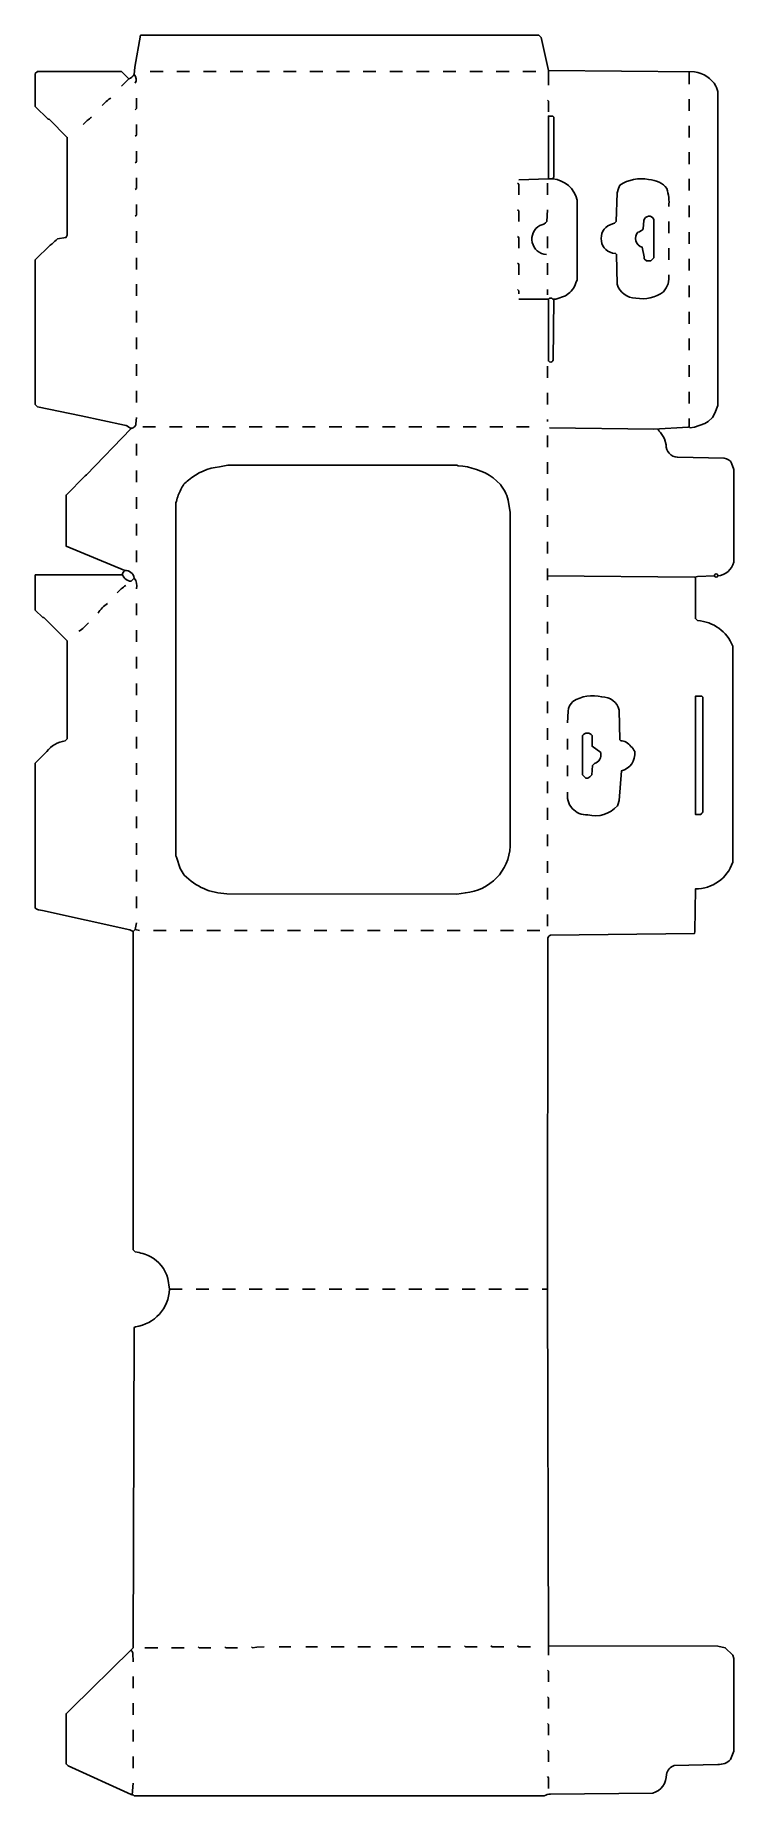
# Model space of a CAD drawing. Extents: x 35 to 691, y 85 to 1739.
import ezdxf

# ---------------------------------------------------------------- set-up
doc = ezdxf.new("R2010")
doc.units = 0
doc.layers.get('0').update_dxf_attribs({"linetype": 'CONTINUOUS'})

msp = doc.modelspace()

# ---------------------------------------------------------------- linework, layer by layer
at = {"color": 250, "linetype": 'CONTINUOUS'}
for points in [[(517, 1692), (517, 1706), (510, 1737), (508, 1739), (134, 1739), (128.430769, 1708.946154), (128, 1702, -0.33763), (129, 1694)], [(123, 1698), (116, 1705), (37, 1705), (35, 1703), (35, 1672), (47, 1660), (48, 1660), (65, 1643), (65, 1551), (64.3, 1549.9), (63.764706, 1548.941176), (56.04878, 1547.560976, 0.067262), (51, 1543), (49.1, 1541.8), (35, 1528), (35, 1392), (37, 1390), (78.076923, 1381.384615), (118.923077, 1372.615385, -0.139352), (124, 1370, 0.464829), (129.58, 1374.06), (130, 1380)], [(518, 1370), (616, 1369), (648.1, 1370.8), (649, 1371), (650, 1370), (654.088235, 1370.647059), (663.9, 1374.2), (666.9, 1376.2), (671, 1380), (673.2, 1383.9), (676, 1391), (676, 1686), (674.647059, 1689.911765), (674.2, 1691.1, 0.253512), (653.996351, 1704.503703), (517, 1706)], [(116, 1691), (123, 1698, 0.150937), (128, 1702)], [(98, 1673, -0.071068), (106, 1680)], [(80, 1655, -0.071068), (88, 1662)], [(489, 1491), (517, 1491), (518, 1492), (520, 1492), (521, 1491), (524, 1491), (532.9, 1494.2), (535.9, 1496.2, 0.146801), (543.3, 1507.9), (544, 1509), (544, 1584, 0.323802), (521, 1604), (517, 1604), (489, 1603)], [(630, 1578, 0.106092), (628, 1595, 0.17639), (620.9, 1600.8, 0.104599), (611.067568, 1603.405405, 0.207679), (584, 1598), (582.8, 1595.1), (581.481529, 1590.982803), (580.518471, 1564.017197), (578.9, 1562.3), (577.1, 1561.7, 0.77888), (577.088235, 1534.352941), (580, 1534), (581, 1533), (581.482185, 1505.016627, 0.335293), (599, 1492, 0.209901), (625, 1498, 0.219333), (630, 1514)], [(515, 1533, -0.748206), (508.9, 1560.2, 0.17489), (515.544828, 1564.037931), (516, 1575)], [(613, 1527), (616, 1530), (616, 1566, 0.720454), (606.439024, 1564.95122), (606, 1557, -0.172961), (601, 1554, 0.566606), (605.058824, 1539.764706), (606.7, 1530.9), (607, 1529), (609, 1527), (613, 1527)], [(130, 1219, 0.23154), (128, 1229, 0.391231), (119, 1236), (64, 1259), (64, 1307), (82, 1325), (83, 1326), (124.8, 1369.1), (125, 1370)], [(516, 1231), (654, 1230), (657.027586, 1230.531034), (673, 1231, 0.720759), (676, 1231, 0.322763), (691, 1244), (691, 1331), (689, 1337, 0.280219), (681.989141, 1341.511352), (638.010859, 1342.488648, -0.391589), (627.384615, 1354.076923), (625.8, 1359.9, 0.086722), (620.472973, 1367.337838), (620, 1369)], [(431, 932), (438.946154, 933.430769, 0.376801), (481, 977), (481, 1291), (479.560976, 1299.95122, 0.131588), (472.24, 1316.18), (472, 1317), (465.153846, 1323.230769, 0.137634), (432.06, 1334.42), (431, 1335), (216, 1335), (208.053846, 1333.569231, 0.152758), (179, 1321, 0.163956), (171.8, 1312.1, 0.074612), (167.647059, 1301.088235), (167, 1300), (167, 968), (167.647059, 966.911765), (171.230769, 956.153846), (175, 950, 0.198807), (215.002293, 932.497685), (431, 932)], [(127, 897), (123.793103, 898.482759), (41.923077, 916.615385), (38.076923, 917.384615, -0.138534), (35, 919), (35, 1055), (45, 1065), (46, 1066, -0.208929), (63, 1076), (64, 1077), (65, 1078), (65, 1170), (43, 1192), (42, 1192), (35, 1199), (35, 1232), (117, 1232, 0.27738), (125, 1226), (128, 1229)], [(517, 217), (517, 226), (516, 561), (516.498485, 890.998494, -0.23546), (519.003649, 893.503703), (653.985188, 894.999781), (654.512485, 897.011891), (655, 937, 0.323733), (690, 962), (690, 1165, 0.293508), (657, 1189), (655, 1191), (655, 1230)], [(112, 1215, -0.071068), (120, 1222)], [(94, 1196, -0.126932), (103, 1205)], [(76, 1179, 0.071068), (85, 1187)], [(535, 1028, 0.487038), (553.94, 1006.58, 0.27889), (581.8, 1015.1), (582.2, 1015.9), (583.517815, 1020.016627), (585.482976, 1047.84111, 0.377606), (598, 1066, 0.119574), (589.9, 1074.8, 0.138157), (585, 1076), (584, 1077), (583.517815, 1104.983373, 0.345394), (567.076923, 1117.384615, 0.214482), (540, 1113, 0.204443), (535.455172, 1103.962069), (535, 1093)], [(554, 1041, 0.103955), (557.554455, 1044.044554), (558.445545, 1052.955446), (560.1, 1054.8, 0.398584), (566, 1065), (558, 1071), (558, 1081, 0.51908), (549, 1081), (549, 1044), (552, 1041), (554, 1041)], [(127, 211), (126.560976, 218.95122, 0.129758), (125, 222), (127, 224), (128, 525), (129.1, 525.7, 0.370082), (161, 561), (159.647059, 570.911765, 0.207966), (142.846154, 591.769231, 0.066021), (129, 596), (127, 598), (127, 897), (129, 899), (130, 905)], [(125, 222), (69, 167), (64, 162), (64, 115), (66, 113), (125.1, 86.2), (126, 86), (126.9, 85.8), (128, 85), (513, 85, -0.12597), (519.005101, 86.505207), (614.994899, 87.494793, 0.342094), (627.7, 105.1, -0.267743), (635.011615, 113.512181), (675.988385, 114.487819, 0.215319), (688, 119), (691, 127), (691, 214), (690, 217), (683, 224), (675.996895, 225.503144), (517, 226)]]:
    msp.add_lwpolyline(points, format="xyb", dxfattribs=at)
for points in [[(143, 1705), (155, 1705)], [(168, 1705), (180, 1705)], [(193, 1705), (205, 1705)], [(218, 1705), (230, 1705)], [(243, 1705), (255, 1705)], [(268, 1705), (280, 1705)], [(293, 1705), (305, 1705)], [(318, 1705), (330, 1705)], [(343, 1705), (355, 1705)], [(368, 1705), (380, 1705)], [(393, 1705), (405, 1705)], [(418, 1705), (430, 1705)], [(443, 1705), (455, 1705)], [(468, 1705), (480, 1705)], [(493, 1705), (505, 1705)], [(649, 1693), (649, 1705)], [(649, 1668), (649, 1679)], [(649, 1643), (649, 1654)], [(649, 1618), (649, 1629)], [(516, 1589), (516, 1600)], [(649, 1593), (649, 1604)], [(649, 1568), (649, 1579)], [(516, 1539), (516, 1550)], [(649, 1543), (649, 1554)], [(516, 1514), (516, 1525)], [(649, 1518), (649, 1529)], [(516, 1495), (516, 1500)], [(649, 1493), (649, 1504)], [(649, 1468), (649, 1479)], [(649, 1443), (649, 1454)], [(516, 1417), (516, 1428)], [(649, 1418), (649, 1429)], [(516, 1392), (516, 1403)], [(649, 1393), (649, 1404)], [(516, 1376), (516, 1378)], [(649, 1371), (649, 1379)], [(136, 1371), (148, 1371)], [(161, 1371), (173, 1371)], [(186, 1371), (198, 1371)], [(211, 1371), (223, 1371)], [(236, 1371), (248, 1371)], [(261, 1371), (273, 1371)], [(286, 1371), (298, 1371)], [(311, 1371), (323, 1371)], [(336, 1371), (348, 1371)], [(361, 1371), (373, 1371)], [(386, 1371), (398, 1371)], [(412, 1371), (424, 1371)], [(437, 1371), (449, 1371)], [(462, 1371), (474, 1371)], [(487, 1371), (499, 1371)], [(516, 1352), (516, 1363)], [(516, 1327), (516, 1338)], [(516, 1302), (516, 1313)], [(516, 1277), (516, 1288)], [(516, 1252), (516, 1263)], [(516, 1227), (516, 1231), (516, 1238)], [(516, 1202), (516, 1213)], [(516, 1177), (516, 1188)], [(516, 1152), (516, 1163)], [(516, 1127), (516, 1138)], [(516, 1102), (516, 1113)], [(660, 1007), (661, 1008), (662, 1009), (662, 1117), (661, 1118), (655, 1118), (655, 1007), (660, 1007)], [(516, 1077), (516, 1088)], [(535, 1068), (535, 1078)], [(516, 1052), (516, 1063)], [(535, 1043), (535, 1053)], [(516, 1027), (516, 1038)], [(516, 1002), (516, 1013)], [(516, 977), (516, 988)], [(516, 952), (516, 963)], [(516, 927), (516, 938)], [(516, 902), (516, 913)], [(133, 898), (129, 899)], [(146, 898), (158, 898)], [(171, 898), (183, 898)], [(196, 898), (209, 898)], [(222, 898), (234, 898)], [(247, 898), (259, 898)], [(272, 898), (284, 898)], [(297, 898), (309, 898)], [(322, 898), (334, 898)], [(347, 898), (359, 898)], [(372, 898), (384, 898)], [(397, 898), (409, 898)], [(422, 898), (434, 898)], [(447, 898), (459, 898)], [(472, 898), (484, 898)], [(497, 898), (509, 898)], [(161, 561), (173, 561)], [(186, 561), (198, 561)], [(211, 561), (223, 561)], [(236, 561), (248, 561)], [(261, 561), (273, 561)], [(286, 561), (298, 561)], [(311, 561), (323, 561)], [(336, 561), (348, 561)], [(361, 561), (373, 561)], [(386, 561), (398, 561)], [(411, 561), (423, 561)], [(436, 561), (448, 561)], [(461, 561), (473, 561)], [(486, 561), (498, 561)], [(138, 224), (150, 224)], [(163, 224), (175, 224)], [(264, 225), (275, 225)], [(289, 225), (300, 225)], [(313, 225), (325, 225)], [(338, 225), (350, 225)], [(363, 225), (375, 225)], [(388, 225), (400, 225)], [(413, 225), (425, 225)], [(127, 186), (127, 197)], [(127, 161), (127, 172)], [(127, 136), (127, 147)], [(127, 111), (127, 122)], [(126, 86), (127, 97)]]:
    msp.add_lwpolyline(points, dxfattribs=at)
at = {"color": 252, "linetype": 'CONTINUOUS'}
for points in [[(129, 1669), (130, 1670), (130, 1680)], [(129, 1644), (130, 1645), (130, 1655)], [(129, 1619), (130, 1620), (130, 1630)], [(129, 1594), (130, 1595), (130, 1605)], [(129, 1569), (130, 1570), (130, 1580)], [(200, 224), (189, 224), (188, 225)], [(225, 224), (214, 224), (213, 225)], [(450, 225), (439, 225), (438, 226)], [(475, 225), (464, 225), (463, 226)], [(500, 225), (489, 225), (488, 226)]]:
    msp.add_lwpolyline(points, dxfattribs=at)
at = {"color": 251, "linetype": 'CONTINUOUS'}
for points in [[(517, 1667), (517, 1677), (516, 1678)], [(517, 1604), (517, 1663), (521, 1663), (522, 1662), (522, 1606), (521, 1604)], [(489, 1589), (489, 1599), (488, 1600)], [(489, 1564), (489, 1574), (488, 1575)], [(130, 1544), (130, 1555)], [(630, 1553), (630, 1564)], [(489, 1539), (489, 1549), (488, 1550)], [(630, 1528), (630, 1539)], [(130, 1519), (130, 1530)], [(489, 1514), (489, 1524), (488, 1525)], [(130, 1494), (130, 1505)], [(489, 1496), (489, 1499), (488, 1500)], [(130, 1469), (130, 1480)], [(130, 1444), (130, 1455)], [(130, 1419), (130, 1430)], [(130, 1394), (130, 1405)], [(130, 1344), (130, 1355)], [(130, 1319), (130, 1330)], [(130, 1294), (130, 1305)], [(130, 1269), (130, 1280)], [(130, 1244), (130, 1255)], [(130, 1194), (130, 1205)], [(130, 1169), (130, 1180)], [(130, 1144), (130, 1155)], [(130, 1119), (130, 1130)], [(130, 1094), (130, 1105)], [(130, 1069), (130, 1080)], [(130, 1044), (130, 1055)], [(130, 1019), (130, 1030)], [(130, 994), (130, 1005)], [(130, 969), (130, 980)], [(130, 944), (130, 955)], [(130, 919), (130, 930)], [(517, 192), (517, 202), (516, 203)], [(517, 167), (517, 177), (516, 178)], [(517, 142), (517, 152), (516, 153)], [(517, 117), (517, 127), (516, 128)], [(517, 92), (517, 102), (516, 103)]]:
    msp.add_lwpolyline(points, dxfattribs=at)
for points in [[(517, 1491), (517, 1433), (518, 1432, 0.467225), (521.508767, 1434.00847), (522, 1491)], [(117, 1232, -0.256569), (119, 1236)]]:
    msp.add_lwpolyline(points, format="xyb", dxfattribs=at)
at = {"color": 237, "linetype": 'CONTINUOUS'}
msp.add_lwpolyline([(673, 1231, -1.387426), (676, 1231)], format="xyb", dxfattribs=at)
at = {"color": 27, "linetype": 'CONTINUOUS'}
msp.add_lwpolyline([(511, 561), (516, 561)], dxfattribs=at)
at = {"color": 37, "linetype": 'CONTINUOUS'}
msp.add_lwpolyline([(238, 225), (239, 224), (243.053846, 224.569231), (250, 225)], dxfattribs=at)

doc.saveas('drawing.dxf')
